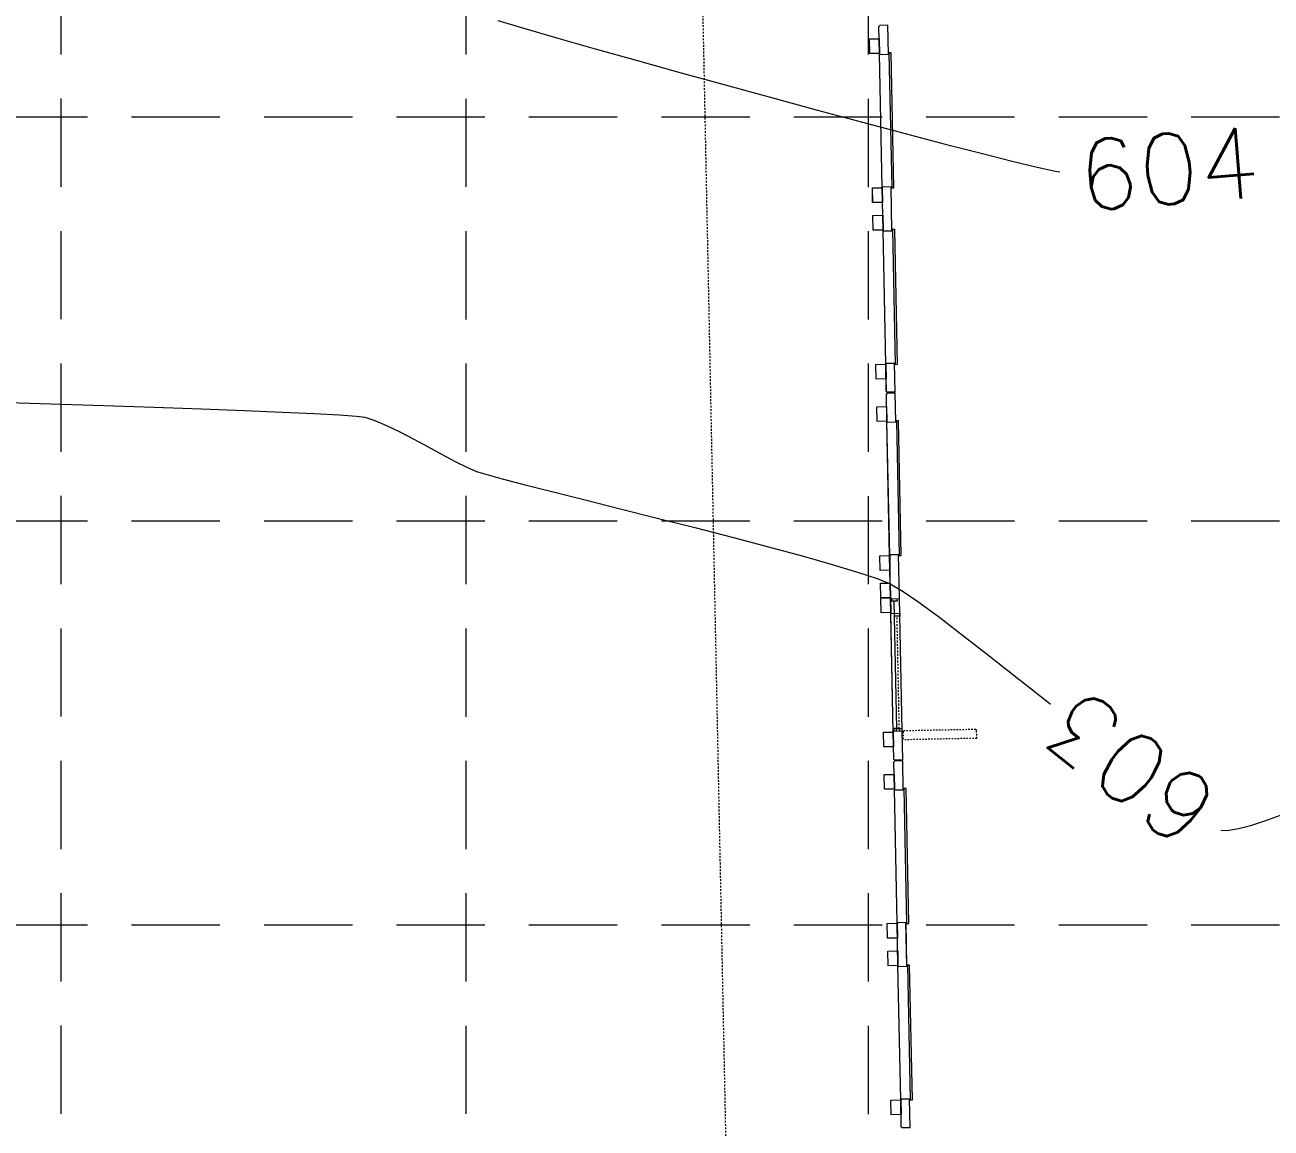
# Model space of a CAD drawing. Extents: x 2140663 to 2528301, y 336313 to 7007653.
# Drawn here: x 2527473.7 to 2527558.4, y 7006787 to 7006862 of the extents above; entities that cross this region are included whole.
import ezdxf

# ---------------------------------------------------------------- set-up
doc = ezdxf.new("R2010")
doc.units = 0
doc.header["$MEASUREMENT"] = 0
for name, pattern in [('HIDDEN', [0.375, 0.25, -0.125]), ('xdrc002ar$0$HIDDEN2', [0.1875, 0.125, -0.0625]), ('xdrc002pt$0$HIDDEN2', [0.1875, 0.125, -0.0625])]:
    doc.linetypes.add(name, pattern=pattern)
for name, color, linetype in [('1 EXISTING CONTOURS', 43, 'Continuous'), ('GRID', 254, 'HIDDEN'), ('xdrc002ar$0$BASE1$0$ADO', 8, 'Continuous'), ('xdrc002ar$0$BASE1$0$AFL', 1, 'Continuous'), ('xdrc002ar$0$BASE1$0$awa', 7, 'Continuous'), ('xdrc002ar$0$BASE1$0$awaWING', 1, 'xdrc002ar$0$HIDDEN2'), ('xdrc002ar$0$WINDOWS', 8, 'Continuous'), ('xdrc002ar$0$XR3$0$BASE1$0$ADO', 3, 'Continuous'), ('xdrc002ar$0$XR3$0$BASE1$0$AFL', 1, 'Continuous'), ('xdrc002ar$0$XR3$0$BASE1$0$awa', 4, 'Continuous'), ('xdrc002ar$0$XR3$0$WINDOWS', 2, 'Continuous'), ('xdrc002pt$0$V-ESMT-STRM-N', 2, 'xdrc002pt$0$HIDDEN2')]:
    doc.layers.add(name, color=color, linetype=linetype)
doc.styles.add('L200', font='simplex', dxfattribs={"height": 12})

# ---------------------------------------------------------------- blocks, each defined once
blk = doc.blocks.new('xdrc002ar$0$XR3$0$A$C228123AE')
at = {"layer": 'xdrc002ar$0$XR3$0$BASE1$0$ADO', "lineweight": 0}
for points in [[(22.61683327611536, 15.75429074559361), (22.61683327611536, 17.50429074559361), (132.6168332761154, 17.50429074559361), (132.6168332761154, 15.75429074559361)], [(166.6168332761154, 15.75429074559361), (166.6168332761154, 17.50429074559361), (276.6168332761154, 17.50429074559361), (276.6168332761154, 15.75429074559361)]]:
    blk.add_lwpolyline(points, close=True, dxfattribs=at)
at = {"layer": 'xdrc002ar$0$XR3$0$BASE1$0$AFL', "lineweight": 0}
for p, q in [((22.86683327844366, 8.004440076649189), (132.3668332770467, 8.004440076649189)), ((166.866833277978, 8.004440076649189), (276.366833276581, 8.004440076649189))]:
    blk.add_line(p, q, dxfattribs=at)
for points in [[(10.86683327844366, 8.004440078511834), (10.86683327844366, 0.004440078511834145), (22.86683327844366, 0.004440078511834145), (22.86683327844366, 8.004440078511834)], [(132.3668332770467, 8.004440078511834), (132.3668332770467, 0.004440078511834145), (144.3668332770467, 0.004440078511834145), (144.3668332770467, 8.004440078511834)], [(154.866833277978, 8.004440077580512), (154.866833277978, 0.00444007758051157), (166.866833277978, 0.00444007758051157), (166.866833277978, 8.004440077580512)], [(276.366833276581, 8.004440077580512), (276.366833276581, 0.00444007758051157), (288.366833276581, 0.00444007758051157), (288.366833276581, 8.004440077580512)]]:
    blk.add_lwpolyline(points, close=True, dxfattribs=at)
at = {"layer": 'xdrc002ar$0$XR3$0$BASE1$0$awa', "lineweight": 0}
for p, q in [((-0.008166723418980837, 15.25444007758051), (23.61683327611536, 15.25444007664919)), ((-0.008166723418980837, 15.25444007758051), (-0.008166723418980837, 8.754440076649189)), ((23.61683327658102, 8.754440076649189), (23.61683327611536, 15.25444007664919)), ((131.6168332770467, 8.754440078511834), (131.616833276581, 15.25444007851183)), ((131.6168332761154, 15.25444007758051), (167.6168332756497, 15.25444007571787)), ((167.616833276581, 8.754440076649189), (167.6168332756497, 15.25444007851183)), ((275.616833276581, 8.754440077580512), (275.6168332756497, 15.25444007758051)), ((275.6168332761154, 15.25444007664919), (299.241833276581, 15.25444007758051)), ((299.241833276581, 15.25444007758051), (299.241833276581, 8.754440077580512)), ((0.7418332765810192, 8.004440076649189), (-0.008166723418980837, 8.754440076649189)), ((0.7418332765810192, 8.004440076649189), (22.86683327658102, 8.004440076649189)), ((23.61683327658102, 8.754440076649189), (22.86683327658102, 8.004440076649189)), ((131.6168332770467, 8.754440078511834), (132.3668332770467, 8.004440078511834)), ((132.3668332770467, 8.004440078511834), (166.866833277978, 8.004440076649189)), ((166.866833276581, 8.004440076649189), (167.616833276581, 8.754440076649189)), ((276.366833276581, 8.004440077580512), (275.616833276581, 8.754440077580512)), ((276.366833276581, 8.004440077580512), (298.491833276581, 8.004440077580512)), ((299.241833276581, 8.754440077580512), (298.491833276581, 8.004440077580512))]:
    blk.add_line(p, q, dxfattribs=at)
blk = doc.blocks.new('xdrc002ar$0$XR3$0$A$C78C46FB7')
at = {"layer": 'xdrc002ar$0$XR3$0$WINDOWS', "linetype": 'Continuous', "lineweight": 0}
for p, q in [((-9.313225746154785e-10, 6.5), (1.999999999068677, 6.499999997206032)), ((-5.587935447692871e-09, 2), (1.999999994412065, 1.999999997206032)), ((1.999999994412065, 1.999999998137355), (1.999999999068677, 6.499999997206032)), ((1.999999997671694, 4.250759867951274), (105.9999999818392, 4.250759805552661)), ((107.9999999795109, 6.5), (105.9999999795109, 6.499999997206032)), ((105.9999999841675, 1.999999998137355), (105.9999999795109, 6.499999997206032)), ((107.9999999841675, 2), (105.9999999841675, 1.999999997206032))]:
    blk.add_line(p, q, dxfattribs=at)

msp = doc.modelspace()

# ---------------------------------------------------------------- linework, layer by layer
at = {"layer": '1 EXISTING CONTOURS', "color": 43, "lineweight": 0, "extrusion": (-0.2859372945446176, -0.9582483308561015, 0), "elevation": -7437022.29677692}
msp.add_lwpolyline([(418454.9842586662, 604), (418456.912598829, 604)], dxfattribs=at)
at = {"layer": '1 EXISTING CONTOURS', "color": 43, "lineweight": 0}
for points, elevation in [([(2527507.673041416, 7006861.764954092), (2527509.89807383, 7006861.117606413)], 604), ([(2527527.549526043, 7006856.215082304), (2527530.60497446, 7006855.394387187)], 604), ([(2527538.673095142, 7006853.282114034), (2527540.780916498, 7006852.753959875)], 604), ([(2527471.8195127, 7006836.380271659), (2527475.489689667, 7006836.261227421)], 603), ([(2527479.066652893, 7006836.141979163), (2527482.487659991, 7006836.023957024)], 603), ([(2527482.487659991, 7006836.023957024), (2527485.689968574, 7006835.908591139)], 603), ([(2527485.689968574, 7006835.908591139), (2527488.610836257, 7006835.797311647)], 603), ([(2527491.187520652, 7006835.691548684), (2527493.357279374, 7006835.592732388)], 603), ([(2527495.057370035, 7006835.502292895), (2527496.22505025, 7006835.421660345)], 603), ([(2527496.797577631, 7006835.352264873), (2527497.468657265, 7006835.130571104)], 603), ([(2527502.037391294, 7006832.811293605), (2527502.928627862, 7006832.340707139)], 603), ([(2527502.928627862, 7006832.340707139), (2527503.723968545, 7006831.94635394)], 603), ([(2527503.723968545, 7006831.94635394), (2527504.385530859, 7006831.661866974)], 603), ([(2527505.009267078, 7006831.469411501), (2527506.132634789, 7006831.164417529)], 603), ([(2527519.216662698, 7006827.841470485), (2527521.76323101, 7006827.183869653)], 603), ([(2527526.503280108, 7006825.91959056), (2527528.548602333, 7006825.343995343)], 603), ([(2527532.496808355, 7006824.029885282), (2527533.302424013, 7006823.555009037)], 603), ([(2527537.499466643, 7006820.478008714), (2527539.310399056, 7006819.068520754)], 603), ([(2527539.310399056, 7006819.068520754), (2527541.236550396, 7006817.550606874)], 603), ([(2527554.956893833, 7006807.272474525), (2527555.38472659, 7006807.266121495)], 603), ([(2527556.161839344, 7006807.392609274), (2527557.057915198, 7006807.626395031)], 603)]:
    msp.add_lwpolyline(points, dxfattribs=dict(at, elevation=elevation))
at = {"layer": '1 EXISTING CONTOURS', "color": 43, "lineweight": 0, "extrusion": (-0.274890877415639, -0.9614754315704901, 0), "elevation": -7431714.230563339}
msp.add_lwpolyline([(504016.4695008693, 604), (504019.1087704783, 604)], dxfattribs=at)
at = {"layer": '1 EXISTING CONTOURS', "color": 43, "lineweight": 0, "extrusion": (-0.2715299500799715, -0.9624299902899787, 0), "elevation": -7429907.904610585}
msp.add_lwpolyline([(529981.3164335582, 604.0000000000007), (529984.2106805977, 604.0000000000007)], dxfattribs=at)
at = {"layer": '1 EXISTING CONTOURS', "color": 43, "lineweight": 0, "extrusion": (-0.2687810887759819, -0.9632012906534115, 0), "elevation": -7428364.509184646}
msp.add_lwpolyline([(551194.5693233006, 604), (551197.6515286935, 604)], dxfattribs=at)
at = {"layer": '1 EXISTING CONTOURS', "color": 43, "lineweight": 0, "extrusion": (-0.2663646476764989, -0.9638723330753791, 0), "elevation": -7426958.809835359}
msp.add_lwpolyline([(569825.3849853585, 604), (569828.5881222927, 604)], dxfattribs=at)
at = {"layer": '1 EXISTING CONTOURS', "color": 43, "lineweight": 0, "extrusion": (-0.2640947004678601, -0.964496754367163, 0), "elevation": -7425596.701243622}
msp.add_lwpolyline([(587312.0238105508, 604.0000000000007), (587315.2808486996, 604.0000000000007)], dxfattribs=at)
at = {"layer": '1 EXISTING CONTOURS', "color": 43, "lineweight": 0, "extrusion": (-0.2618232951058757, -0.9651158283542456, 0), "elevation": -7424193.431666042}
msp.add_lwpolyline([(604795.4181748473, 604.0000000000007), (604798.6620830705, 604.0000000000007)], dxfattribs=at)
at = {"layer": '1 EXISTING CONTOURS', "color": 43, "lineweight": 0, "extrusion": (-0.2566694270600627, -0.9664992525670465, 0), "elevation": -7420860.333776165}
msp.add_lwpolyline([(644410.8809780823, 604.0000000000003), (644413.8975416755, 604.0000000000003)], dxfattribs=at)
at = {"layer": '1 EXISTING CONTOURS', "color": 43, "lineweight": 0, "extrusion": (-0.25336645031831, -0.9673703747030398, 0), "elevation": -7418615.775507296}
msp.add_lwpolyline([(669759.1657839557, 604.0000000000007), (669761.9681452496, 604.0000000000007)], dxfattribs=at)
at = {"layer": '1 EXISTING CONTOURS', "color": 43, "lineweight": 0, "extrusion": (-0.249087646968442, -0.968480946703509, 0), "elevation": -7415582.560777401}
msp.add_lwpolyline([(702549.9290966014, 604.0000000000007), (702552.4502540235, 604.0000000000007)], dxfattribs=at)
at = {"layer": '1 EXISTING CONTOURS', "color": 43, "lineweight": 0, "extrusion": (-0.2335266325431244, -0.9723504059201439, 0), "elevation": -7403364.206718413}
msp.add_lwpolyline([(821368.5759461063, 604), (821370.3338582446, 604)], dxfattribs=at)
at = {"layer": '1 EXISTING CONTOURS', "color": 43, "lineweight": 0, "extrusion": (-0.2155582623263306, -0.9764909807790614, 0), "elevation": -7386960.784168807}
msp.add_lwpolyline([(957737.5297094574, 604.0000000000003), (957738.8058590847, 604.0000000000003)], dxfattribs=at)
at = {"layer": '1 EXISTING CONTOURS', "color": 43, "lineweight": 0, "extrusion": (-0.1672366336233791, -0.9859167857250021, 0), "elevation": -7330870.975090764}
msp.add_lwpolyline([(1320145.444134064, 604), (1320145.742143607, 604)], dxfattribs=at)
at = {"layer": '1 EXISTING CONTOURS', "color": 43, "lineweight": 0, "extrusion": (-0.03331933783352453, -0.9994447567156153, 0), "elevation": -7087159.572155512}
msp.add_lwpolyline([(2292608.981365543, 603), (2292612.560315957, 603)], dxfattribs=at)
at = {"layer": '1 EXISTING CONTOURS', "color": 43, "lineweight": 0, "extrusion": (-0.04101161237702375, -0.9991586699069557, 0), "elevation": -7104597.118693308}
msp.add_lwpolyline([(2238000.524899335, 603), (2238003.103753397, 603)], dxfattribs=at)
at = {"layer": '1 EXISTING CONTOURS', "color": 43, "lineweight": 0, "extrusion": (-0.05312175296722824, -0.9985880428693752, 0), "elevation": -7131207.119005821}
msp.add_lwpolyline([(2151709.255571844, 603.0000000000003), (2151710.958066355, 603.0000000000003)], dxfattribs=at)
at = {"layer": '1 EXISTING CONTOURS', "color": 43, "lineweight": 0, "extrusion": (-0.1203283153888497, -0.992734151984146, 0), "elevation": -7260054.183326433}
msp.add_lwpolyline([(1666011.11912308, 603), (1666011.695840806, 603)], dxfattribs=at)
at = {"layer": '1 EXISTING CONTOURS', "color": 43, "lineweight": 0, "extrusion": (0.3971428515394524, 0.917756806278827, 0), "elevation": 7434348.18351652}
msp.add_lwpolyline([(463086.479309109, 603), (463085.6049176925, 603)], dxfattribs=at)
at = {"layer": '1 EXISTING CONTOURS', "color": 43, "lineweight": 0, "extrusion": (-0.4401382454041127, -0.8979300222915977, 0), "elevation": -7404095.967493309}
msp.add_lwpolyline([(-814459.388420736, 603), (-814458.3905754639, 603)], dxfattribs=at)
at = {"layer": '1 EXISTING CONTOURS', "color": 43, "lineweight": 0, "extrusion": (-0.4632877670034168, -0.8862079016489234, 0), "elevation": -7380471.406549991}
msp.add_lwpolyline([(-1006290.903728854, 603), (-1006289.829907133, 603)], dxfattribs=at)
at = {"layer": '1 EXISTING CONTOURS', "color": 43, "lineweight": 0, "extrusion": (0.4742263983701935, 0.8804029322354819, 0), "elevation": 7367444.342463817}
msp.add_lwpolyline([(1097607.063285595, 603), (1097605.962220576, 603)], dxfattribs=at)
at = {"layer": '1 EXISTING CONTOURS', "color": 43, "lineweight": 0, "extrusion": (-0.4755734580217788, -0.879676011964182, 0), "elevation": -7365755.628017809}
msp.add_lwpolyline([(-1108881.876454071, 603.0000000000007), (-1108880.797363644, 603.0000000000007)], dxfattribs=at)
at = {"layer": '1 EXISTING CONTOURS', "color": 43, "lineweight": 0, "extrusion": (-0.2948367700388986, -0.9555476330529158, 0), "elevation": -7440562.638986289}
msp.add_lwpolyline([(349279.2177337299, 603.0000000000007), (349279.870486347, 603.0000000000007)], dxfattribs=at)
at = {"layer": '1 EXISTING CONTOURS', "color": 43, "lineweight": 0, "extrusion": (-0.2512075645679104, -0.967933241243351, 0), "elevation": -7417073.459829226}
msp.add_lwpolyline([(686288.2110717746, 603), (686289.8113060228, 603)], dxfattribs=at)
at = {"layer": '1 EXISTING CONTOURS', "color": 43, "lineweight": 0, "extrusion": (0.2465404066083398, 0.9691325130803293, 0), "elevation": 7413680.277035236}
msp.add_lwpolyline([(-722022.9660504814, 603.0000000000007), (-722024.9269720574, 603.0000000000007)], dxfattribs=at)
at = {"layer": '1 EXISTING CONTOURS', "color": 43, "lineweight": 0, "extrusion": (-0.2445941392703407, -0.9696255499081083, 0), "elevation": -7412215.693062946}
msp.add_lwpolyline([(736908.2471934035, 603.0000000000007), (736910.4932011603, 603.0000000000007)], dxfattribs=at)
at = {"layer": '1 EXISTING CONTOURS', "color": 43, "lineweight": 0, "extrusion": (0.2442438091694324, 0.9697138555689538, 0), "elevation": 7411948.972342814}
msp.add_lwpolyline([(-739588.3901636221, 603), (-739590.8456311445, 603)], dxfattribs=at)
at = {"layer": '1 EXISTING CONTOURS', "color": 43, "lineweight": 0, "extrusion": (-0.2450718048220576, -0.9695049306121446, 0), "elevation": -7412577.841590043}
msp.add_lwpolyline([(733261.1607902022, 603), (733263.7500869555, 603)], dxfattribs=at)
at = {"layer": '1 EXISTING CONTOURS', "color": 43, "lineweight": 0, "extrusion": (-0.2469696937899294, -0.969023204236776, 0), "elevation": -7413999.41346453}
msp.add_lwpolyline([(718747.9961508582, 603), (718750.643653796, 603)], dxfattribs=at)
at = {"layer": '1 EXISTING CONTOURS', "color": 43, "lineweight": 0, "extrusion": (-0.2545419567831661, -0.9670617313475893, 0), "elevation": -7419394.763111204}
msp.add_lwpolyline([(660738.0701452296, 603.0000000000007), (660740.6072796066, 603.0000000000007)], dxfattribs=at)
at = {"layer": '1 EXISTING CONTOURS', "color": 43, "lineweight": 0, "extrusion": (0.2611070867577937, 0.9653098410587443, 0), "elevation": 7423713.096740838}
msp.add_lwpolyline([(-610311.9352173298, 603.0000000000007), (-610314.3038697946, 603.0000000000007)], dxfattribs=at)
at = {"layer": '1 EXISTING CONTOURS', "color": 43, "lineweight": 0, "extrusion": (0.2864090814285734, 0.9581074251226953, 0), "elevation": 7437198.518509515}
msp.add_lwpolyline([(-414825.4591213302, 603.0000000000003), (-414827.2648495717, 603.0000000000003)], dxfattribs=at)
at = {"layer": '1 EXISTING CONTOURS', "color": 43, "lineweight": 0, "extrusion": (0.3138664677467848, 0.9494671349889667, 0), "elevation": 7446056.894382394}
msp.add_lwpolyline([(-200599.5737859719, 603.0000000000007), (-200600.985906221, 603.0000000000007)], dxfattribs=at)
at = {"layer": '1 EXISTING CONTOURS', "color": 43, "lineweight": 0, "extrusion": (0.373914370077047, 0.9274632304570815, 0), "elevation": 7443652.371395075}
msp.add_lwpolyline([(275759.6847811663, 603.0000000000007), (275758.738800141, 603.0000000000007)], dxfattribs=at)
at = {"layer": '1 EXISTING CONTOURS', "color": 43, "lineweight": 0, "extrusion": (-0.5669563033380679, -0.823747868042906, 0), "elevation": -7204856.902897689}
msp.add_lwpolyline([(-1890512.611610797, 603), (-1890511.229378384, 603)], dxfattribs=at)
at = {"layer": '1 EXISTING CONTOURS', "color": 43, "lineweight": 0, "extrusion": (-0.5925131741950017, -0.8055607602194658, 0), "elevation": -7142018.932951509}
msp.add_lwpolyline([(-2115552.235469599, 603), (-2115550.476245075, 603)], dxfattribs=at)
at = {"layer": '1 EXISTING CONTOURS', "color": 43, "lineweight": 0, "extrusion": (-0.6061904572155402, -0.7953195141456134, 0), "elevation": -7104830.170706538}
msp.add_lwpolyline([(-2237269.876791077, 603.0000000000007), (-2237267.813130684, 603.0000000000007)], dxfattribs=at)
at = {"layer": '1 EXISTING CONTOURS', "color": 43, "lineweight": 0, "extrusion": (-0.6214941868261137, -0.7834187741823321, 0), "elevation": -7060124.601895047}
msp.add_lwpolyline([(-2374573.118619754, 603), (-2374570.582394906, 603)], dxfattribs=at)
at = {"layer": '1 EXISTING CONTOURS', "color": 43, "lineweight": 0, "extrusion": (-0.6222705108945839, -0.7828022810844343, 0), "elevation": -7057767.1408471}
msp.add_lwpolyline([(-2381568.355231053, 603), (-2381568.150696141, 603)], dxfattribs=at)
at = {"layer": '1 EXISTING CONTOURS', "color": 43, "lineweight": 0, "extrusion": (0.3074636726721631, -0.9515598194474927, 0), "elevation": -5890264.623960717}
msp.add_lwpolyline([(4559460.544191761, 603), (4559461.561604422, 603)], dxfattribs=at)
at = {"layer": '1 EXISTING CONTOURS', "color": 43, "lineweight": 0, "extrusion": (0.3437403908201719, -0.9390647175348436, 0), "elevation": -5711022.334564354}
msp.add_lwpolyline([(4782063.463206906, 603), (4782064.520931901, 603)], dxfattribs=at)
at = {"layer": '1 EXISTING CONTOURS', "color": 43, "lineweight": 0, "extrusion": (0.1606521576025987, -0.9870110861878046, 0), "elevation": -6509739.224426787}
msp.add_lwpolyline([(3620383.890886812, 603), (3620384.678226249, 603)], dxfattribs=at)
at = {"layer": 'GRID', "color": 253, "linetype": 'HIDDEN', "lineweight": 0, "ltscale": 24}
for p, q in [((2527476.162591924, 7006031.998962794), (2527476.168752994, 7007623.471191216)), ((2527503.695680559, 7006031.994634018), (2527503.666313902, 7007623.464716725)), ((2527530.983350792, 7006031.990343825), (2527531.038154987, 7007623.461265043)), ((2527228.947377252, 7006855.753772439), (2528272.331315909, 7006855.753772439)), ((2527228.947377252, 7006828.296300367), (2528272.331315909, 7006828.296300367)), ((2527228.947377252, 7006800.838828297), (2528272.331315909, 7006800.838828297))]:
    msp.add_line(p, q, dxfattribs=at)
at = {"layer": 'xdrc002ar$0$BASE1$0$ADO', "lineweight": 0}
for points in [[(2527532.596991009, 7006850.936349821), (2527532.742794243, 7006850.939309811), (2527532.556737725, 7006860.104084481), (2527532.410934491, 7006860.101124491)], [(2527532.840555905, 7006838.938826618), (2527532.986359139, 7006838.941786608), (2527532.800302621, 7006848.106561277), (2527532.654499387, 7006848.103601287)], [(2527533.611844803, 7006800.946670169), (2527533.757648036, 7006800.949630159), (2527533.571591518, 7006810.114404828), (2527533.425788285, 7006810.111444838)], [(2527533.855409699, 7006788.949146966), (2527534.001212933, 7006788.952106955), (2527533.815156415, 7006798.116881625), (2527533.669353181, 7006798.113921635)]]:
    msp.add_lwpolyline(points, close=True, dxfattribs=at)
at = {"layer": 'xdrc002ar$0$BASE1$0$ADO', "color": 7, "lineweight": 0}
msp.add_lwpolyline([(2527533.104418777, 7006825.941465722), (2527533.25022201, 7006825.944425713), (2527533.064165481, 7006835.109200316), (2527532.918362249, 7006835.106240326)], close=True, dxfattribs=at)
at = {"layer": 'xdrc002ar$0$BASE1$0$AFL', "color": 7, "lineweight": 0}
for p, q in [((2527531.950880562, 7006850.94407058), (2527531.765669755, 7006860.067187183)), ((2527532.194445458, 7006838.946547377), (2527532.009234651, 7006848.069663979)), ((2527531.58627138, 7006836.058565226), (2527532.252800441, 7006836.07209661)), ((2527531.606568455, 7006835.058771634), (2527531.58627138, 7006836.058565226)), ((2527532.252800441, 7006836.07209661), (2527532.273097517, 7006835.072303018)), ((2527532.273097517, 7006835.072303018), (2527531.606568455, 7006835.058771634)), ((2527532.458308334, 7006825.94918648), (2527532.273097517, 7006835.072303018)), ((2527531.791779273, 7006825.935655096), (2527532.458308334, 7006825.94918648)), ((2527531.812076349, 7006824.935861504), (2527531.791779273, 7006825.935655096)), ((2527532.458308334, 7006825.94918648), (2527532.478605411, 7006824.949392887)), ((2527532.478605411, 7006824.949392887), (2527531.812076349, 7006824.935861504)), ((2527531.850133366, 7006823.061248517), (2527532.516662428, 7006823.074779901)), ((2527531.870430442, 7006822.061454924), (2527531.850133366, 7006823.061248517)), ((2527532.516662428, 7006823.074779901), (2527532.536959504, 7006822.074986307)), ((2527532.536959504, 7006822.074986307), (2527531.870430442, 7006822.061454924)), ((2527532.035344183, 7006813.93813198), (2527532.701873245, 7006813.951663363)), ((2527532.055641259, 7006812.938338387), (2527532.035344183, 7006813.93813198)), ((2527532.701873245, 7006813.951663363), (2527532.722170321, 7006812.951869771)), ((2527532.722170321, 7006812.951869771), (2527532.055641259, 7006812.938338387)), ((2527532.965734356, 7006800.954390928), (2527532.780523549, 7006810.07750753)), ((2527533.209299252, 7006788.956867725), (2527533.024088445, 7006798.079984327))]:
    msp.add_line(p, q, dxfattribs=at)
for points in [[(2527531.765669755, 7006860.067187183), (2527531.099140688, 7006860.053655799), (2527531.078843614, 7006861.0534494), (2527531.74537268, 7006861.066980783)], [(2527531.971177637, 7006849.94427698), (2527531.30464857, 7006849.930745597), (2527531.284351495, 7006850.930539197), (2527531.950880562, 7006850.94407058)], [(2527532.009234651, 7006848.069663979), (2527531.342705585, 7006848.056132596), (2527531.32240851, 7006849.055926196), (2527531.988937577, 7006849.069457579)], [(2527532.214742533, 7006837.946753777), (2527531.548213466, 7006837.933222394), (2527531.527916391, 7006838.933015994), (2527532.194445458, 7006838.946547377)], [(2527532.780523549, 7006810.07750753), (2527532.113994482, 7006810.063976147), (2527532.093697407, 7006811.063769748), (2527532.760226474, 7006811.077301131)], [(2527532.98603143, 7006799.954597328), (2527532.319502363, 7006799.941065945), (2527532.299205289, 7006800.940859545), (2527532.965734356, 7006800.954390928)], [(2527533.024088445, 7006798.079984327), (2527532.357559378, 7006798.066452944), (2527532.337262304, 7006799.066246544), (2527533.00379137, 7006799.079777927)], [(2527533.229596327, 7006787.957074124), (2527532.56306726, 7006787.943542741), (2527532.542770185, 7006788.943336342), (2527533.209299252, 7006788.956867725)]]:
    msp.add_lwpolyline(points, close=True, dxfattribs=at)
at = {"layer": 'xdrc002ar$0$BASE1$0$awa', "lineweight": 0}
for p, q in [((2527531.789465557, 7006861.974312301), (2527531.728247024, 7006861.910556633)), ((2527531.765669755, 7006860.067187183), (2527531.728247024, 7006861.910556633)), ((2527532.331020424, 7006861.985306549), (2527531.789465557, 7006861.974312301)), ((2527532.370980289, 7006860.016962899), (2527532.331020424, 7006861.985306549)), ((2527531.765669755, 7006860.067187183), (2527531.829425422, 7006860.00596865)), ((2527531.829425422, 7006860.00596865), (2527532.370980289, 7006860.016962899)), ((2527531.950880562, 7006850.94407058), (2527532.012099095, 7006851.007826247)), ((2527532.009234651, 7006848.069663979), (2527531.950880562, 7006850.94407058)), ((2527532.012099095, 7006851.007826247), (2527532.553653962, 7006851.018820496)), ((2527532.614545186, 7006848.019439695), (2527532.553653962, 7006851.018820496)), ((2527532.072990319, 7006848.008445446), (2527532.009234651, 7006848.069663979)), ((2527532.072990319, 7006848.008445446), (2527532.614545186, 7006848.019439695)), ((2527532.255663991, 7006839.010303044), (2527532.194445458, 7006838.946547377)), ((2527532.255663991, 7006839.010303044), (2527532.797218858, 7006839.021297293)), ((2527532.837178723, 7006837.052953642), (2527532.797218858, 7006839.021297293)), ((2527532.231868189, 7006837.103177926), (2527532.194445458, 7006838.946547377)), ((2527532.231868189, 7006837.103177926), (2527532.295623857, 7006837.041959393)), ((2527532.837178723, 7006837.052953642), (2527532.295623857, 7006837.041959393)), ((2527532.804319351, 7006811.984632649), (2527532.743100817, 7006811.920876981)), ((2527532.780523549, 7006810.07750753), (2527532.743100817, 7006811.920876981)), ((2527533.345874217, 7006811.995626897), (2527532.804319351, 7006811.984632649)), ((2527533.385834083, 7006810.027283247), (2527533.345874217, 7006811.995626897)), ((2527532.780523549, 7006810.07750753), (2527532.844279216, 7006810.016288998)), ((2527532.844279216, 7006810.016288998), (2527533.385834083, 7006810.027283247)), ((2527532.965734356, 7006800.954390928), (2527533.026952888, 7006801.018146595)), ((2527533.024088445, 7006798.079984327), (2527532.965734356, 7006800.954390928)), ((2527533.026952888, 7006801.018146595), (2527533.568507755, 7006801.029140844)), ((2527533.629398979, 7006798.029760043), (2527533.568507755, 7006801.029140844)), ((2527533.087844112, 7006798.018765794), (2527533.024088445, 7006798.079984327)), ((2527533.087844112, 7006798.018765794), (2527533.629398979, 7006798.029760043)), ((2527533.270517785, 7006789.020623391), (2527533.209299252, 7006788.956867725)), ((2527533.270517785, 7006789.020623391), (2527533.812072651, 7006789.031617641)), ((2527533.852032517, 7006787.06327399), (2527533.812072651, 7006789.031617641)), ((2527533.246721983, 7006787.113498273), (2527533.209299252, 7006788.956867725)), ((2527533.246721983, 7006787.113498273), (2527533.31047765, 7006787.052279741)), ((2527533.852032517, 7006787.06327399), (2527533.31047765, 7006787.052279741))]:
    msp.add_line(p, q, dxfattribs=at)
at = {"layer": 'xdrc002ar$0$BASE1$0$awa', "color": 7, "lineweight": 0}
for p, q in [((2527532.296893316, 7006836.97942812), (2527532.235674784, 7006836.915672455)), ((2527532.273097517, 7006835.072303018), (2527532.235674784, 7006836.915672455)), ((2527532.838448179, 7006836.99042237), (2527532.296893316, 7006836.97942812)), ((2527532.878408047, 7006835.022078734), (2527532.838448179, 7006836.99042237)), ((2527532.273097517, 7006835.072303018), (2527532.336853184, 7006835.011084485)), ((2527532.336853184, 7006835.011084485), (2527532.878408048, 7006835.022078734)), ((2527532.458308334, 7006825.94918648), (2527532.519526867, 7006826.012942147)), ((2527532.536959504, 7006822.074986307), (2527532.458308334, 7006825.94918648)), ((2527532.519526867, 7006826.012942147), (2527533.061081731, 7006826.023936396)), ((2527533.142270034, 7006822.024762025), (2527533.06108173, 7006826.023936396)), ((2527532.600715171, 7006822.013767775), (2527532.536959504, 7006822.074986307)), ((2527532.600715171, 7006822.013767775), (2527533.142270034, 7006822.024762025)), ((2527532.763091777, 7006814.015419031), (2527532.701873245, 7006813.951663363)), ((2527532.739295979, 7006812.108293926), (2527532.701873245, 7006813.951663363)), ((2527532.763091777, 7006814.015419031), (2527533.30464664, 7006814.026413281)), ((2527533.344606509, 7006812.058069644), (2527533.30464664, 7006814.026413281)), ((2527532.739295979, 7006812.108293926), (2527532.803051645, 7006812.047075394)), ((2527533.344606509, 7006812.058069644), (2527532.803051645, 7006812.047075394))]:
    msp.add_line(p, q, dxfattribs=at)
at = {"layer": 'xdrc002ar$0$BASE1$0$awaWING', "color": 7, "lineweight": 0, "ltscale": 0.5}
for p, q in [((2527533.367775439, 7006813.963742587), (2527533.428993604, 7006814.027498604)), ((2527533.367775439, 7006813.963742587), (2527533.378772813, 7006813.422187785)), ((2527538.302986799, 7006814.126474964), (2527533.428993604, 7006814.027498604)), ((2527538.302986799, 7006814.126474964), (2527538.366742819, 7006814.065256802)), ((2527538.377740192, 7006813.523702004), (2527538.366742819, 7006814.065256802)), ((2527538.377740192, 7006813.523702004), (2527533.378772813, 7006813.422187785))]:
    msp.add_line(p, q, dxfattribs=at)
at = {"layer": 'xdrc002ar$0$WINDOWS', "color": 7, "linetype": 'Continuous', "lineweight": 0}
for p, q in [((2527532.701873245, 7006813.951663363), (2527532.536959504, 7006822.074986307)), ((2527532.767385666, 7006822.017150992), (2527532.770768512, 7006821.850518727)), ((2527532.770768512, 7006821.850518727), (2527533.145691109, 7006821.858130129)), ((2527533.142308264, 7006822.024762395), (2527533.145691109, 7006821.858130129)), ((2527532.926379427, 7006814.185434513), (2527533.301302024, 7006814.193045918)), ((2527532.929762273, 7006814.018802249), (2527532.926379427, 7006814.185434513)), ((2527533.30468487, 7006814.026413652), (2527533.301302024, 7006814.193045918))]:
    msp.add_line(p, q, dxfattribs=at)
at = {"layer": 'xdrc002ar$0$WINDOWS', "color": 7, "linetype": 'xdrc002ar$0$HIDDEN2', "lineweight": 0}
msp.add_line((2527533.113904035, 7006814.189241502), (2527532.958293115, 7006821.854325714), dxfattribs=at)
at = {"layer": 'xdrc002ar$0$XR3$0$BASE1$0$ADO', "color": 7, "lineweight": 0}
msp.add_lwpolyline([(2527533.102338279, 7006825.941421922), (2527533.248141512, 7006825.944381871), (2527533.062087581, 7006835.109156528), (2527532.916284348, 7006835.106196578)], close=True, dxfattribs=at)
at = {"layer": 'xdrc002ar$0$XR3$0$BASE1$0$AFL', "color": 7, "lineweight": 0}
msp.add_line((2527532.456227838, 7006825.949142864), (2527532.271019607, 7006835.072259453), dxfattribs=at)
for points in [[(2527532.271019607, 7006835.072259453), (2527531.604490541, 7006835.058728258), (2527531.584193749, 7006836.058521857), (2527532.250722815, 7006836.072053052)], [(2527532.476524631, 7006824.949349265), (2527531.809995565, 7006824.93581807), (2527531.789698772, 7006825.935611669), (2527532.456227839, 7006825.949142864)], [(2527532.514581116, 7006823.074736267), (2527531.848052051, 7006823.061205072), (2527531.827755258, 7006824.060998672), (2527532.494284324, 7006824.074529866)], [(2527532.72008614, 7006812.95182608), (2527532.053557074, 7006812.938294884), (2527532.033260281, 7006813.938088483), (2527532.699789348, 7006813.951619678)]]:
    msp.add_lwpolyline(points, close=True, dxfattribs=at)
at = {"layer": 'xdrc002ar$0$XR3$0$BASE1$0$awa', "color": 7, "lineweight": 0}
for p, q in [((2527532.294815946, 7006836.979384551), (2527532.233597396, 7006836.9156289)), ((2527532.271019607, 7006835.072259453), (2527532.233597396, 7006836.9156289)), ((2527532.836370813, 7006836.990378645), (2527532.294815946, 7006836.979384551)), ((2527532.876330122, 7006835.022034999), (2527532.836370813, 7006836.990378645)), ((2527532.271019607, 7006835.072259453), (2527532.334775256, 7006835.011040903)), ((2527532.334775256, 7006835.011040903), (2527532.876330122, 7006835.022034999)), ((2527532.456227838, 7006825.949142864), (2527532.517446388, 7006826.012898513)), ((2527532.514581116, 7006823.074736267), (2527532.456227838, 7006825.949142864)), ((2527532.517446388, 7006826.012898513), (2527533.059001254, 7006826.023892609)), ((2527533.119891632, 7006823.024511812), (2527533.059001254, 7006826.023892609)), ((2527532.578336766, 7006823.013517716), (2527532.514581116, 7006823.074736267)), ((2527532.578336766, 7006823.013517716), (2527533.119891632, 7006823.024511812)), ((2527532.761007898, 7006814.015375326), (2527532.699789347, 7006813.951619677)), ((2527532.737211558, 7006812.108250231), (2527532.699789347, 7006813.951619677)), ((2527532.761007898, 7006814.015375326), (2527533.302562764, 7006814.026369423)), ((2527533.342522074, 7006812.058025776), (2527533.302562764, 7006814.026369423)), ((2527532.737211558, 7006812.108250231), (2527532.800967208, 7006812.04703168)), ((2527533.342522074, 7006812.058025776), (2527532.800967208, 7006812.04703168))]:
    msp.add_line(p, q, dxfattribs=at)
at = {"layer": 'xdrc002ar$0$XR3$0$WINDOWS', "color": 7, "linetype": 'Continuous', "lineweight": 0}
for p, q in [((2527532.699789347, 7006813.951619678), (2527532.514581116, 7006823.074736267)), ((2527533.302562764, 7006814.026369423), (2527533.119891632, 7006823.024511812))]:
    msp.add_line(p, q, dxfattribs=at)
at = {"layer": 'xdrc002pt$0$V-ESMT-STRM-N', "color": 7, "lineweight": 0}
msp.add_line((2527523.342374727, 7006687.303080871), (2527515.35498206, 7007080.715177047), dxfattribs=at)

# ---------------------------------------------------------------- block references
at = {"layer": 'xdrc002ar$0$XR3$0$BASE1$0$awa', "color": 7, "linetype": 'Continuous', "lineweight": 0, "yscale": 0.08333329999999961, "zscale": 0.08333330000000001}
for name, p, xscale, rotation in [('xdrc002ar$0$XR3$0$A$C228123AE', (2527531.564146591, 7006837.027788988), -0.0833333000000012, 271.16300068418), ('xdrc002ar$0$XR3$0$A$C78C46FB7', (2527533.302562764, 7006814.026369423), 0.08333330000000119, 91.1630006841798), ('xdrc002ar$0$XR3$0$A$C228123AE', (2527532.578986213, 7006787.038109048), -0.0833333000000012, 271.16300068418)]:
    msp.add_blockref(name, p, dxfattribs=dict(at, xscale=xscale, rotation=rotation))

# ---------------------------------------------------------------- texts
at = {"layer": '1 EXISTING CONTOURS', "color": 43, "lineweight": 0, "char_height": 4.8, "width": 18.4, "attachment_point": 1, "style": 'L200'}
for s, insert, rotation in [('\\Ftxt.shx;\\W1.0000000000;\\T1.0000000000;\\o\\l604', (2527545.063104939, 7006854.111375887, 604), 4.673291026195972), ('\\Ftxt.shx;\\W1.0000000000;\\T1.0000000000;\\o\\l603', (2527552.296264385, 7006805.802332501, 603), 142.17436881277092)]:
    msp.add_mtext(s, dxfattribs=dict(at, insert=insert, rotation=rotation))

doc.saveas('drawing.dxf')
